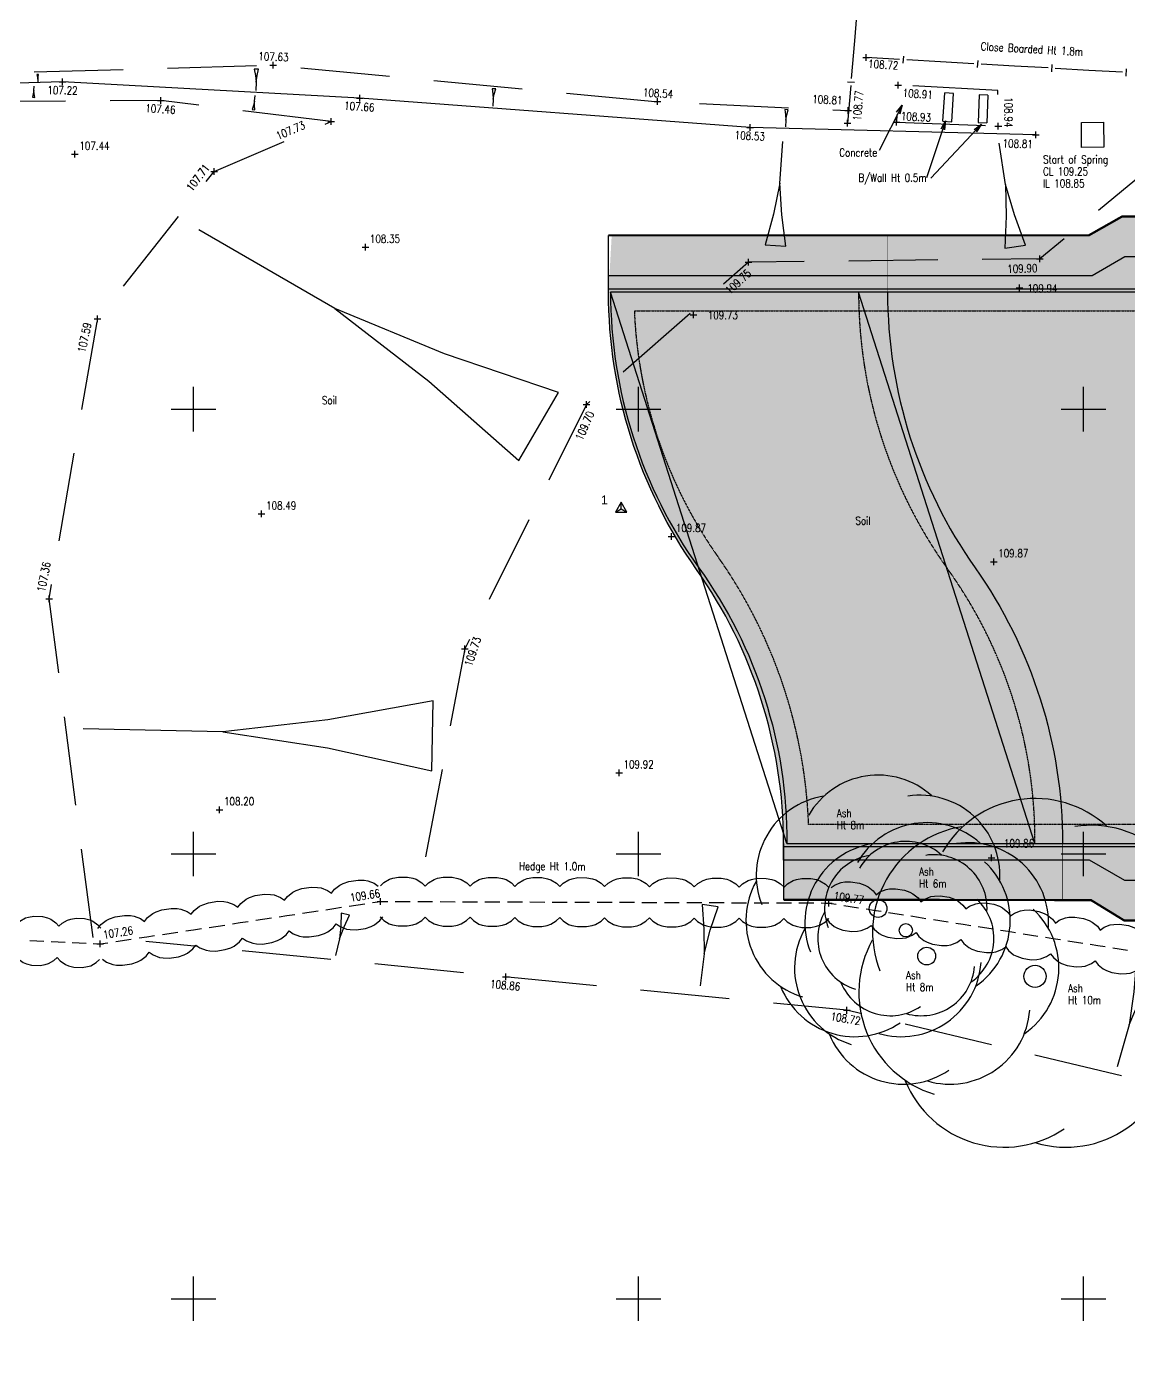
# Model space of a CAD drawing. Header units: millimetres. Extents: x -27952 to 75845, y -24026 to 57117.
# Drawn here: x 984 to 25755, y -4602 to 25081 of the extents above; entities that cross this region are included whole.
import ezdxf
from ezdxf.enums import TextEntityAlignment as Align

# ---------------------------------------------------------------- set-up
doc = ezdxf.new("R2010")
doc.units = ezdxf.units.MM
for name, pattern in [('16764-Topo$0$Dashed', [3, 2, -1]), ('HIDDEN', [9.524999999999999, 6.35, -3.175]), ('PHANTOM2', [1.25, 0.625, -0.125, 0.125, -0.125, 0.125, -0.125])]:
    doc.linetypes.add(name, pattern=pattern)
doc.layers.get('Defpoints').update_dxf_attribs({"color": 41})
for name, color, linetype in [('16764-Topo$0$SV_$_Grid', 7, 'Continuous'), ('16764-Topo$0$SV_Control', 1, 'Continuous'), ('16764-Topo$0$SV_Drainage Text', 132, 'Continuous'), ('16764-Topo$0$SV_Fence Levels', 7, 'Continuous'), ('16764-Topo$0$SV_Fences', 1, 'Continuous'), ('16764-Topo$0$SV_Footpath Levels', 7, 'Continuous'), ('16764-Topo$0$SV_Land Form Levels', 7, 'Continuous'), ('16764-Topo$0$SV_Land Forms', 7, 'Continuous'), ('16764-Topo$0$SV_Levels (Spot)', 1, 'Continuous'), ('16764-Topo$0$SV_Misc Text', 7, 'Continuous'), ('16764-Topo$0$SV_Road Channels', 2, 'Continuous'), ('16764-Topo$0$SV_Street Furniture', 9, 'Continuous'), ('16764-Topo$0$SV_Trees', 3, 'Continuous'), ('16764-Topo$0$SV_Trees Text', 3, 'Continuous'), ('16764-Topo$0$SV_Vegetation', 3, 'Continuous'), ('16764-Topo$0$SV_Vegetation Levels', 7, 'Continuous'), ('16764-Topo$0$SV_Wallls', 32, 'Continuous'), ('CHB-00_Dig Line', 2, 'Continuous'), ('CHB-00_Footprint', 4, 'Continuous'), ('CHB-00_SOPs', 4, 'Continuous'), ('CHB-00_Surveyed Outline', 211, 'Continuous'), ('CHB-00_Walls-LB', 8, 'Continuous'), ('CHB-00_Working Space', 7, 'PHANTOM2'), ('X-Ref-Site', 7, 'Continuous')]:
    doc.layers.add(name, color=color, linetype=linetype)
doc.styles.add('16764-Topo$0$Default', font='RomanS', dxfattribs={"width": 0.8})
doc.styles.add('16764-Topo$0$Station Text', font='ARIAL')

# ---------------------------------------------------------------- blocks, each defined once
blk = doc.blocks.new('16764-Topo$0$PT_PLUS')
at = {"color": 0, "linetype": 'Continuous', "flags": 128}
for points in [[(-0.5, 0), (0.5, 0)], [(0, -0.5), (0, 0.5)]]:
    blk.add_lwpolyline(points, dxfattribs=at)
blk = doc.blocks.new('16764-Topo$0$GLOBAL CANOPY')
at = {"color": 62, "linetype": 'Continuous'}
for centre, start, end in [((3.2e-05, 0.399949), 48, 150), ((-0.312751, 0.249357), 99.39999999999999, 201.4), ((0.312815, 0.249357), -3.4, 98.60000000000001), ((0.39001, -0.089024), -54.79999999999999, 47.2), ((-0.389946, -0.089024), 150.9, 252.9), ((0.173622, -0.360409), -106.3, -4.3), ((-0.173558, -0.360409), -157.7, -55.7)]:
    blk.add_arc(centre, 0.599967, start, end, dxfattribs=at)
blk = doc.blocks.new('16764-Topo$0$GLOBALTADPOLE')
at = {"color": 8, "linetype": 'Continuous', "flags": 128}
for points in [[(0.021, 0.0028), (0, 0.006999999999999999)], [(0, 0.006999999999999999), (0, -0.006999999999999999)], [(0.042, 0), (0.021, 0.0028)], [(0.021, -0.0028), (0.042, 0)], [(0.042, 0), (0.07, 0)], [(0, -0.006999999999999999), (0.021, -0.0028)]]:
    blk.add_lwpolyline(points, dxfattribs=at)
blk = doc.blocks.new('16764-Topo$0$PT_STATION')
at = {"color": 0, "linetype": 'Continuous', "flags": 128}
for points in [[(0, 0.5), (-0.433, -0.25)], [(-0.433, -0.25), (0, 0), (0, 0.5)], [(0.433, -0.25), (0, 0.5)], [(0, 0), (0.433, -0.25)], [(-0.433, -0.25), (0.433, -0.25)]]:
    blk.add_lwpolyline(points, dxfattribs=at)
blk = doc.blocks.new('16764-Topo')
at = {"layer": '16764-Topo$0$SV_$_Grid', "color": 7, "linetype": 'Continuous', "flags": 128}
for points in [[(432750, 221839.5), (432750, 221840.5)], [(432760, 221839.5), (432760, 221840.5)], [(432770, 221839.5), (432770, 221840.5)], [(432749.5, 221840), (432750.5, 221840)], [(432759.5, 221840), (432760.5, 221840)], [(432769.5, 221840), (432770.5, 221840)], [(432750, 221829.5), (432750, 221830.5)], [(432760, 221829.5), (432760, 221830.5)], [(432770, 221829.5), (432770, 221830.5)], [(432749.5, 221830), (432750.5, 221830)], [(432759.5, 221830), (432760.5, 221830)], [(432769.5, 221830), (432770.5, 221830)], [(432750, 221819.5), (432750, 221820.5)], [(432760, 221819.5), (432760, 221820.5)], [(432770, 221819.5), (432770, 221820.5)], [(432749.5, 221820), (432750.5, 221820)], [(432759.5, 221820), (432760.5, 221820)], [(432769.5, 221820), (432770.5, 221820)]]:
    blk.add_lwpolyline(points, dxfattribs=at)
at = {"layer": '16764-Topo$0$SV_Fences', "color": 1, "linetype": 'Continuous'}
for p, q in [((432765.8689770001, 221847.864779), (432765.114267, 221847.908446)), ((432765.953464, 221847.940025), (432765.944222, 221847.780292)), ((432767.622617, 221847.843449), (432767.613375, 221847.683716)), ((432769.2917689999, 221847.746873), (432769.2825270001, 221847.58714)), ((432770.960922, 221847.650297), (432770.95168, 221847.490564)), ((432764.695818, 221847.364072), (432764.855268, 221847.350816)), ((432764.768915, 221847.277719), (432764.698455, 221846.43015))]:
    blk.add_line(p, q, dxfattribs=at)
at = {"layer": '16764-Topo$0$SV_Fences', "color": 1, "linetype": 'Continuous', "flags": 128}
for points in [[(432764.923091, 221849.132307), (432764.852631, 221848.284738), (432764.78217, 221847.437169)], [(432767.538129, 221847.768203), (432766.783419, 221847.81187), (432766.02871, 221847.855537)], [(432769.207282, 221847.671627), (432768.452572, 221847.715294), (432767.697862, 221847.758961)], [(432770.876435, 221847.575052), (432770.121725, 221847.618718), (432769.367015, 221847.662385)]]:
    blk.add_lwpolyline(points, dxfattribs=at)
at = {"layer": '16764-Topo$0$SV_Land Forms', "color": 1, "linetype": '16764-Topo$0$Dashed', "flags": 128}
for points in [[(432743.416454, 221847.497049), (432751.789302, 221847.73536), (432760.425655, 221846.915501), (432764.715438, 221846.712671)], [(432777.2676189999, 221847.172699), (432776.842158, 221846.221104), (432771.7386939999, 221845.625754), (432769.017029, 221843.382939), (432762.47134, 221843.304265), (432758.828403, 221840.108615), (432756.094106, 221834.611227), (432755.044416, 221829.017397)], [(432753.0951270001, 221846.466735), (432749.265498, 221846.939239), (432743.151792, 221846.90512)]]:
    blk.add_lwpolyline(points, dxfattribs=at)
at = {"layer": '16764-Topo$0$SV_Land Forms', "color": 5, "linetype": 'Continuous', "flags": 128}
blk.add_lwpolyline([(432768.926599, 221846.169136), (432762.510994, 221846.33705), (432753.737261, 221846.994554), (432747.057108, 221847.359892), (432743.514599, 221847.254687)], dxfattribs=at)
at = {"layer": '16764-Topo$0$SV_Land Forms', "color": 4, "linetype": '16764-Topo$0$Dashed', "flags": 128}
for points in [[(432747.742827, 221828.12488), (432746.751982, 221835.7354), (432747.843105, 221842.029819), (432750.462642, 221845.34694), (432753.094537, 221846.469512)], [(432780.308847, 221804.554189), (432777.91431, 221814.890713), (432776.459452, 221821.170916), (432772.482515, 221824.626161), (432764.685415, 221826.484411), (432757.021752, 221827.237292), (432748.92396, 221828.032821)]]:
    blk.add_lwpolyline(points, dxfattribs=at)
at = {"layer": '16764-Topo$0$SV_Misc Text', "linetype": 'Continuous', "flags": 128}
for points in [[(432765.799291, 221846.678683), (432765.925242, 221846.839108), (432765.8706810001, 221846.64258), (432765.925242, 221846.839108), (432765.406542, 221845.813406)], [(432766.799213, 221846.307027), (432766.900243, 221846.484207), (432766.87513, 221846.281798), (432766.900243, 221846.484207), (432766.475143, 221845.205006)], [(432767.5414859999, 221846.291682), (432767.7075439999, 221846.410107), (432767.599808, 221846.236923), (432767.7075439999, 221846.410107), (432766.568743, 221845.197206)]]:
    blk.add_lwpolyline(points, dxfattribs=at)
at = {"layer": '16764-Topo$0$SV_Road Channels', "color": 4, "linetype": '16764-Topo$0$Dashed', "flags": 128}
blk.add_lwpolyline([(432765.800095, 221846.450258), (432768.086822, 221846.364727), (432768.077571, 221847.163817), (432765.833966, 221847.288966), (432765.800095, 221846.450258)], dxfattribs=at)
at = {"layer": '16764-Topo$0$SV_Street Furniture', "color": 9, "flags": 128}
blk.add_lwpolyline([(432769.9590649999, 221845.885165), (432769.954074, 221846.447513), (432770.454054, 221846.451951), (432770.459045, 221845.889602)], close=True, dxfattribs=at)
at = {"layer": '16764-Topo$0$SV_Trees', "color": 32, "linetype": 'Continuous'}
for centre, radius in [((432765.384298, 221828.77321), 0.2), ((432766.007686, 221828.284031), 0.15), ((432766.477221, 221827.70487), 0.2), ((432768.91112, 221827.247989), 0.25)]:
    blk.add_circle(centre, radius, dxfattribs=at)
at = {"layer": '16764-Topo$0$SV_Vegetation', "color": 92, "linetype": 'Continuous'}
for p, q in [((432754.023082, 221828.90648), (432754.198344, 221828.933036)), ((432754.198344, 221828.933036), (432754.365645, 221828.932442)), ((432754.533952, 221828.931844), (432754.86956, 221828.930652)), ((432755.541784, 221828.928263), (432755.877392, 221828.927071)), ((432756.549616, 221828.924683), (432756.885224, 221828.92349)), ((432757.5574479999, 221828.921102), (432757.8930560001, 221828.91991)), ((432758.56528, 221828.917521), (432758.900888, 221828.916329)), ((432759.573112, 221828.913941), (432759.90872, 221828.912748)), ((432760.580944, 221828.91036), (432760.916552, 221828.909168)), ((432761.588776, 221828.906779), (432761.924384, 221828.905587)), ((432762.596607, 221828.903199), (432762.932215, 221828.902006)), ((432763.604439, 221828.899618), (432763.940047, 221828.898426)), ((432764.276663, 221828.89723), (432764.443902, 221828.870826)), ((432752.448871, 221828.667949), (432752.798346, 221828.720903)), ((432753.498345, 221828.82697), (432753.84782, 221828.879923)), ((432764.6121479999, 221828.844264), (432764.947633, 221828.791298)), ((432765.6196100001, 221828.685207), (432765.955095, 221828.632241)), ((432750.349923, 221828.349908), (432750.699398, 221828.402862)), ((432751.399397, 221828.508929), (432751.748872, 221828.561883)), ((432766.627072, 221828.526151), (432766.962557, 221828.473185)), ((432767.634534, 221828.367094), (432767.9700189999, 221828.314128)), ((432746.3223149999, 221828.055169), (432746.6377729999, 221828.039937)), ((432747.269636, 221828.009425), (432747.585094, 221827.994192)), ((432747.901499, 221827.978913), (432748.075712, 221828.005311)), ((432748.250974, 221828.031867), (432748.600449, 221828.084821)), ((432749.300449, 221828.190888), (432749.649923, 221828.243842)), ((432768.641996, 221828.208038), (432768.9774810001, 221828.155072)), ((432769.649458, 221828.048981), (432769.984943, 221827.996015)), ((432747.743297, 221827.986553), (432747.901499, 221827.978913)), ((432770.65692, 221827.889925), (432770.992405, 221827.836959))]:
    blk.add_line(p, q, dxfattribs=at)
at = {"layer": '16764-Topo$0$SV_Vegetation', "color": 92, "linetype": 'Continuous', "flags": 128}
for points in [[(432754.199588, 221829.283034), (432754.275442, 221829.357765), (432754.401687, 221829.432317), (432754.477363, 221829.457048), (432754.603431, 221829.481601), (432754.804998, 221829.480884), (432754.930888, 221829.455437), (432755.006386, 221829.430169), (432755.132099, 221829.354721), (432755.20742, 221829.279453)], [(432755.20742, 221829.279453), (432755.283274, 221829.354184), (432755.409519, 221829.428736), (432755.485195, 221829.453468), (432755.611263, 221829.47802), (432755.812829, 221829.477304), (432755.93872, 221829.451856), (432756.0142180001, 221829.426588), (432756.1399310001, 221829.351141), (432756.215252, 221829.275873)], [(432752.046961, 221828.961045), (432752.1144359999, 221829.047125), (432752.234384, 221829.141157), (432752.309349, 221829.177801), (432752.436788, 221829.222396), (432752.646683, 221829.2542), (432752.781613, 221829.24936), (432752.8640680001, 221829.236569), (432753.0064890001, 221829.182293), (432753.096435, 221829.120066)], [(432753.096435, 221829.120066), (432753.1639100001, 221829.206146), (432753.283858, 221829.300177), (432753.3588229999, 221829.336821), (432753.486262, 221829.381417), (432753.696157, 221829.413221), (432753.831087, 221829.408381), (432753.913543, 221829.395589), (432754.055963, 221829.341313), (432754.14591, 221829.279086)], [(432756.215252, 221829.275873), (432756.291106, 221829.350604), (432756.417351, 221829.425156), (432756.493027, 221829.449887), (432756.619095, 221829.474439), (432756.820661, 221829.473723), (432756.9465520001, 221829.448276), (432757.02205, 221829.423007), (432757.147763, 221829.34756), (432757.223084, 221829.272292)], [(432757.223084, 221829.272292), (432757.298937, 221829.347023), (432757.425183, 221829.421575), (432757.500859, 221829.446306), (432757.6269270001, 221829.470859), (432757.828493, 221829.470142), (432757.954383, 221829.444695), (432758.0298819999, 221829.419427), (432758.155594, 221829.343979), (432758.230915, 221829.268711)], [(432758.230915, 221829.268711), (432758.306769, 221829.343442), (432758.433015, 221829.417994), (432758.508691, 221829.442726), (432758.634759, 221829.467278), (432758.836325, 221829.466562), (432758.9622149999, 221829.441114), (432759.037714, 221829.415846), (432759.163426, 221829.340399), (432759.2387470001, 221829.265131)], [(432759.2387470001, 221829.265131), (432759.314601, 221829.339862), (432759.440847, 221829.414414), (432759.516523, 221829.439145), (432759.642591, 221829.463697), (432759.844157, 221829.462981), (432759.970047, 221829.437534), (432760.045546, 221829.412265), (432760.171258, 221829.336818), (432760.246579, 221829.26155)], [(432760.246579, 221829.26155), (432760.322433, 221829.336281), (432760.448678, 221829.410833), (432760.524355, 221829.435564), (432760.650422, 221829.460117), (432760.851989, 221829.4594), (432760.977879, 221829.433953), (432761.053378, 221829.408685), (432761.17909, 221829.333237), (432761.2544109999, 221829.257969)], [(432761.2544109999, 221829.257969), (432761.3302649999, 221829.3327), (432761.45651, 221829.407252), (432761.532187, 221829.431984), (432761.658254, 221829.456536), (432761.859821, 221829.45582), (432761.985711, 221829.430372), (432762.061209, 221829.405104), (432762.186922, 221829.329657), (432762.262243, 221829.254389)], [(432762.262243, 221829.254389), (432762.338097, 221829.32912), (432762.464342, 221829.403672), (432762.5400180001, 221829.428403), (432762.666086, 221829.452955), (432762.867653, 221829.452239), (432762.993543, 221829.426792), (432763.069041, 221829.401523), (432763.194754, 221829.326076), (432763.270075, 221829.250808)], [(432763.270075, 221829.250808), (432763.345929, 221829.325539), (432763.472174, 221829.400091), (432763.54785, 221829.424822), (432763.673918, 221829.449375), (432763.875484, 221829.448658), (432764.001375, 221829.423211), (432764.076873, 221829.397943), (432764.202586, 221829.322495), (432764.277907, 221829.247227)], [(432764.331245, 221829.242947), (432764.4185, 221829.305101), (432764.556129, 221829.359301), (432764.635587, 221829.372066), (432764.7654189999, 221829.376878), (432764.966911, 221829.345067), (432765.088945, 221829.30049), (432765.160606, 221829.263867), (432765.2748430001, 221829.169903), (432765.338707, 221829.083891)], [(432765.338707, 221829.083891), (432765.425962, 221829.146044), (432765.563591, 221829.200245), (432765.643049, 221829.213009), (432765.7728810001, 221829.217821), (432765.974373, 221829.18601), (432766.096407, 221829.141434), (432766.1680680001, 221829.104811), (432766.282305, 221829.010846), (432766.346169, 221828.924834)], [(432749.948013, 221828.643004), (432750.015487, 221828.729084), (432750.135436, 221828.823116), (432750.210401, 221828.85976), (432750.3378399999, 221828.904355), (432750.547735, 221828.93616), (432750.682664, 221828.931319), (432750.76512, 221828.918528), (432750.90754, 221828.864252), (432750.997487, 221828.802025)], [(432750.997487, 221828.802025), (432751.064962, 221828.888105), (432751.18491, 221828.982136), (432751.259875, 221829.01878), (432751.3873140001, 221829.063376), (432751.597209, 221829.09518), (432751.732138, 221829.09034), (432751.8145939999, 221829.077548), (432751.9570149999, 221829.023272), (432752.046961, 221828.961045)], [(432755.037868, 221828.930054), (432755.206176, 221828.929456), (432755.373476, 221828.928861)], [(432756.0457, 221828.926473), (432756.214008, 221828.925875), (432756.381308, 221828.925281)], [(432757.053532, 221828.922892), (432757.22184, 221828.922294), (432757.38914, 221828.9217)], [(432758.061364, 221828.919312), (432758.229672, 221828.918714), (432758.396972, 221828.918119)], [(432759.069196, 221828.915731), (432759.237504, 221828.915133), (432759.404804, 221828.914539)], [(432760.077028, 221828.91215), (432760.245336, 221828.911552), (432760.412636, 221828.910958)], [(432761.0848600001, 221828.90857), (432761.253168, 221828.907972), (432761.4204680001, 221828.907377)], [(432762.092691, 221828.904989), (432762.260999, 221828.904391), (432762.428299, 221828.903797)], [(432763.1005229999, 221828.901408), (432763.268831, 221828.90081), (432763.4361310001, 221828.900216)], [(432764.108355, 221828.897828), (432764.276663, 221828.89723), (432764.276663, 221828.89723)], [(432766.346169, 221828.924834), (432766.433424, 221828.986988), (432766.571053, 221829.041188), (432766.650511, 221829.053953), (432766.780343, 221829.058765), (432766.981835, 221829.026954), (432767.103869, 221828.982377), (432767.17553, 221828.945754), (432767.289767, 221828.85179), (432767.353631, 221828.765778)], [(432767.353631, 221828.765778), (432767.4408859999, 221828.827931), (432767.5785149999, 221828.882131), (432767.657973, 221828.894896), (432767.787805, 221828.899708), (432767.9892970001, 221828.867897), (432768.1113310001, 221828.823321), (432768.182992, 221828.786698), (432768.297229, 221828.692733), (432768.361093, 221828.606721)], [(432746.023739, 221828.419995), (432746.098405, 221828.491477), (432746.220438, 221828.560672), (432746.2926930001, 221828.582212), (432746.412314, 221828.601464), (432746.601778, 221828.592316), (432746.718987, 221828.561627), (432746.78883, 221828.533225), (432746.903628, 221828.452594), (432746.97106, 221828.374251)], [(432747.849065, 221828.324963), (432747.9165390001, 221828.411044), (432748.036487, 221828.505075), (432748.111453, 221828.541719), (432748.238891, 221828.586314), (432748.448786, 221828.618119), (432748.583716, 221828.613278), (432748.6661720001, 221828.600487), (432748.808592, 221828.546211), (432748.898539, 221828.483984)], [(432748.898539, 221828.483984), (432748.966013, 221828.570064), (432749.085962, 221828.664095), (432749.160927, 221828.70074), (432749.288366, 221828.745335), (432749.49826, 221828.777139), (432749.63319, 221828.772299), (432749.715646, 221828.759507), (432749.858066, 221828.705231), (432749.948013, 221828.643004)], [(432751.924134, 221828.588439), (432752.099396, 221828.614995), (432752.273609, 221828.641393)], [(432752.973608, 221828.747459), (432753.14887, 221828.774016), (432753.323083, 221828.800413)], [(432765.115879, 221828.764736), (432765.284125, 221828.738173), (432765.451364, 221828.71177)], [(432766.123341, 221828.605679), (432766.291587, 221828.579117), (432766.458826, 221828.552713)], [(432768.361093, 221828.606721), (432768.4483479999, 221828.668875), (432768.5859770001, 221828.723075), (432768.665435, 221828.73584), (432768.795267, 221828.740652), (432768.996759, 221828.708841), (432769.118793, 221828.664264), (432769.190454, 221828.627641), (432769.304691, 221828.533677), (432769.368555, 221828.447665)], [(432746.97106, 221828.374251), (432747.045726, 221828.445732), (432747.167759, 221828.514927), (432747.240014, 221828.536467), (432747.359634, 221828.55572), (432747.549099, 221828.546571), (432747.666308, 221828.515882), (432747.736151, 221828.48748), (432747.850949, 221828.40685), (432747.9183810001, 221828.328506)], [(432749.825186, 221828.270398), (432750.000448, 221828.296954), (432750.17466, 221828.323352)], [(432750.87466, 221828.429418), (432751.049922, 221828.455975), (432751.224135, 221828.482372)], [(432752.1518310001, 221828.268945), (432752.241778, 221828.206718), (432752.384198, 221828.152442), (432752.466654, 221828.139651), (432752.601583, 221828.134811), (432752.811478, 221828.166615), (432752.938917, 221828.21121), (432753.0138819999, 221828.247855), (432753.133831, 221828.341886), (432753.201305, 221828.427966)], [(432753.201305, 221828.427966), (432753.291252, 221828.365739), (432753.433672, 221828.311463), (432753.516128, 221828.298671), (432753.651058, 221828.293831), (432753.860952, 221828.325635), (432753.988391, 221828.370231), (432754.0633569999, 221828.406875), (432754.183305, 221828.500906), (432754.250779, 221828.586986)], [(432754.197101, 221828.583038), (432754.272422, 221828.50777), (432754.398134, 221828.432323), (432754.473633, 221828.407055), (432754.599523, 221828.381607), (432754.801089, 221828.380891), (432754.927157, 221828.405444), (432755.002834, 221828.430175), (432755.129079, 221828.504727), (432755.204933, 221828.579458)], [(432755.204933, 221828.579458), (432755.280254, 221828.50419), (432755.405966, 221828.428743), (432755.481465, 221828.403474), (432755.607355, 221828.378027), (432755.808921, 221828.377311), (432755.934989, 221828.401863), (432756.010665, 221828.426594), (432756.136911, 221828.501146), (432756.2127649999, 221828.575877)], [(432756.2127649999, 221828.575877), (432756.288086, 221828.500609), (432756.413798, 221828.425162), (432756.4892970001, 221828.399894), (432756.615187, 221828.374446), (432756.816753, 221828.37373), (432756.942821, 221828.398282), (432757.018497, 221828.423014), (432757.144743, 221828.497565), (432757.220597, 221828.572296)], [(432757.220597, 221828.572296), (432757.295917, 221828.497028), (432757.42163, 221828.421581), (432757.497129, 221828.396313), (432757.6230189999, 221828.370865), (432757.8245850001, 221828.370149), (432757.950653, 221828.394702), (432758.026329, 221828.419433), (432758.152575, 221828.493985), (432758.228428, 221828.568716)], [(432758.228428, 221828.568716), (432758.303749, 221828.493448), (432758.429462, 221828.418001), (432758.50496, 221828.392732), (432758.630851, 221828.367285), (432758.832417, 221828.366569), (432758.958485, 221828.391121), (432759.034161, 221828.415852), (432759.160406, 221828.490404), (432759.23626, 221828.565135)], [(432759.23626, 221828.565135), (432759.311581, 221828.489867), (432759.4372939999, 221828.41442), (432759.512792, 221828.389152), (432759.638682, 221828.363704), (432759.840249, 221828.362988), (432759.966317, 221828.38754), (432760.041993, 221828.412272), (432760.168238, 221828.486823), (432760.244092, 221828.561554)], [(432760.244092, 221828.561554), (432760.319413, 221828.486286), (432760.445126, 221828.410839), (432760.520624, 221828.385571), (432760.646514, 221828.360123), (432760.848081, 221828.359407), (432760.974149, 221828.38396), (432761.049825, 221828.408691), (432761.17607, 221828.483243), (432761.251924, 221828.557974)], [(432761.251924, 221828.557974), (432761.327245, 221828.482706), (432761.4529569999, 221828.407259), (432761.528456, 221828.38199), (432761.654346, 221828.356543), (432761.855913, 221828.355827), (432761.98198, 221828.380379), (432762.057657, 221828.40511), (432762.183902, 221828.479662), (432762.259756, 221828.554393)], [(432762.259756, 221828.554393), (432762.335077, 221828.479125), (432762.460789, 221828.403678), (432762.536288, 221828.37841), (432762.662178, 221828.352962), (432762.863744, 221828.352246), (432762.989812, 221828.376798), (432763.065488, 221828.40153), (432763.191734, 221828.476081), (432763.267588, 221828.550812)], [(432763.267588, 221828.550812), (432763.342909, 221828.475544), (432763.468621, 221828.400097), (432763.54412, 221828.374829), (432763.6700100001, 221828.349381), (432763.871576, 221828.348665), (432763.9976439999, 221828.373218), (432764.07332, 221828.397949), (432764.199566, 221828.472501), (432764.27542, 221828.547232)], [(432764.222082, 221828.551512), (432764.285945, 221828.4655), (432764.400182, 221828.371536), (432764.471843, 221828.334912), (432764.593877, 221828.290336), (432764.79537, 221828.258525), (432764.925201, 221828.263337), (432765.004659, 221828.276102), (432765.142288, 221828.330302), (432765.2295439999, 221828.392455)], [(432765.2295439999, 221828.392455), (432765.293407, 221828.306444), (432765.407644, 221828.212479), (432765.479305, 221828.175856), (432765.601339, 221828.131279), (432765.802832, 221828.099468), (432765.932663, 221828.10428), (432766.012121, 221828.117045), (432766.14975, 221828.171245), (432766.2370060001, 221828.233399)], [(432767.1308029999, 221828.446622), (432767.299049, 221828.42006), (432767.466288, 221828.393657)], [(432769.368555, 221828.447665), (432769.45581, 221828.509818), (432769.593439, 221828.564018), (432769.672897, 221828.576783), (432769.802729, 221828.581595), (432770.004221, 221828.549784), (432770.126255, 221828.505208), (432770.197916, 221828.468585), (432770.312153, 221828.37462), (432770.376017, 221828.288608)], [(432770.376017, 221828.288608), (432770.463272, 221828.350762), (432770.600901, 221828.404962), (432770.6803600001, 221828.417727), (432770.810191, 221828.422539), (432771.011683, 221828.390728), (432771.133717, 221828.346151), (432771.205378, 221828.309528), (432771.319615, 221828.215564), (432771.383479, 221828.129552)], [(432746.795976, 221828.032297), (432746.954179, 221828.024658), (432747.111434, 221828.017064)], [(432748.775711, 221828.111378), (432748.950974, 221828.137934), (432749.125186, 221828.164331)], [(432750.052883, 221827.950904), (432750.142829, 221827.888677), (432750.28525, 221827.834401), (432750.367705, 221827.82161), (432750.502635, 221827.81677), (432750.71253, 221827.848574), (432750.839969, 221827.893169), (432750.914934, 221827.929814), (432751.0348819999, 221828.023845), (432751.102357, 221828.109925)], [(432751.102357, 221828.109925), (432751.192303, 221828.047698), (432751.334724, 221827.993422), (432751.41718, 221827.980631), (432751.552109, 221827.97579), (432751.762004, 221828.007594), (432751.889443, 221828.05219), (432751.964408, 221828.088834), (432752.0843560001, 221828.182865), (432752.1518310001, 221828.268945)], [(432766.2370060001, 221828.233399), (432766.300869, 221828.147387), (432766.415106, 221828.053423), (432766.486767, 221828.016799), (432766.608801, 221827.972223), (432766.810294, 221827.940412), (432766.940125, 221827.945224), (432767.019583, 221827.957989), (432767.157212, 221828.012189), (432767.244468, 221828.074342)], [(432767.244468, 221828.074342), (432767.308331, 221827.988331), (432767.422568, 221827.894366), (432767.494229, 221827.857743), (432767.616263, 221827.813166), (432767.817756, 221827.781355), (432767.947587, 221827.786167), (432768.027045, 221827.798932), (432768.164674, 221827.853132), (432768.25193, 221827.915286)], [(432768.138265, 221828.287566), (432768.306511, 221828.261004), (432768.47375, 221828.2346)], [(432769.145727, 221828.128509), (432769.313973, 221828.101947), (432769.481212, 221828.075544)], [(432745.989976, 221827.72081), (432746.057408, 221827.642466), (432746.172206, 221827.561835), (432746.242049, 221827.533434), (432746.359258, 221827.502745), (432746.5487229999, 221827.493596), (432746.6683430001, 221827.512849), (432746.7405979999, 221827.534389), (432746.8626310001, 221827.603583), (432746.937297, 221827.675065)], [(432747.953934, 221827.632864), (432748.043881, 221827.570636), (432748.186301, 221827.51636), (432748.268757, 221827.503569), (432748.403687, 221827.498729), (432748.613582, 221827.530533), (432748.741021, 221827.575128), (432748.8159859999, 221827.611773), (432748.935934, 221827.705804), (432749.003408, 221827.791884)], [(432749.003408, 221827.791884), (432749.093355, 221827.729657), (432749.235775, 221827.675381), (432749.318231, 221827.66259), (432749.453161, 221827.657749), (432749.663056, 221827.689553), (432749.790495, 221827.734149), (432749.8654600001, 221827.770793), (432749.985408, 221827.864824), (432750.052883, 221827.950904)], [(432768.25193, 221827.915286), (432768.3157939999, 221827.829274), (432768.43003, 221827.73531), (432768.501691, 221827.698686), (432768.623725, 221827.65411), (432768.825218, 221827.622299), (432768.955049, 221827.627111), (432769.0345069999, 221827.639876), (432769.172136, 221827.694076), (432769.259392, 221827.756229)], [(432769.259392, 221827.756229), (432769.3232560001, 221827.670217), (432769.437492, 221827.576253), (432769.509153, 221827.53963), (432769.631187, 221827.495053), (432769.83268, 221827.463242), (432769.962511, 221827.468054), (432770.04197, 221827.480819), (432770.179598, 221827.535019), (432770.266854, 221827.597173)], [(432770.153189, 221827.969453), (432770.321435, 221827.942891), (432770.488674, 221827.916487)], [(432746.937297, 221827.675065), (432747.004729, 221827.596722), (432747.1195270001, 221827.516091), (432747.18937, 221827.487689), (432747.306579, 221827.457), (432747.496043, 221827.447851), (432747.615664, 221827.467104), (432747.6879189999, 221827.488644), (432747.809952, 221827.557839), (432747.884618, 221827.629321)], [(432770.266854, 221827.597173), (432770.330718, 221827.511161), (432770.444954, 221827.417196), (432770.516615, 221827.380573), (432770.638649, 221827.335997), (432770.840142, 221827.304186), (432770.9699729999, 221827.308998), (432771.049432, 221827.321763), (432771.18706, 221827.375963), (432771.274316, 221827.438116)]]:
    blk.add_lwpolyline(points, dxfattribs=at)
at = {"layer": '16764-Topo$0$SV_Wallls', "color": 32, "linetype": 'Continuous', "flags": 128}
for points in [[(432766.8414109999, 221846.473368), (432766.883262, 221847.112489)], [(432766.8414109999, 221846.473368), (432767.040983, 221846.460299), (432767.0828350001, 221847.09942), (432766.883262, 221847.112489)], [(432767.852746, 221847.058057), (432767.652871, 221847.065113), (432767.631028, 221846.446408), (432767.830903, 221846.439351)], [(432767.852746, 221847.058057), (432767.830903, 221846.439351)]]:
    blk.add_lwpolyline(points, dxfattribs=at)
at = {"layer": '16764-Topo$0$SV_Control', "color": 1, "linetype": 'Continuous', "xscale": 0.3, "yscale": 0.3, "zscale": 0.3}
blk.add_blockref('16764-Topo$0$PT_STATION', (432759.610969, 221837.760823), dxfattribs=at)
at = {"layer": '16764-Topo$0$SV_Fence Levels', "color": 1, "linetype": 'Continuous', "xscale": 0.15, "yscale": 0.15, "zscale": 0.15}
for p in [(432765.114267, 221847.908446), (432764.698455, 221846.43015)]:
    blk.add_blockref('16764-Topo$0$PT_PLUS', p, dxfattribs=at)
at = {"layer": '16764-Topo$0$SV_Footpath Levels', "color": 4, "linetype": 'Continuous', "xscale": 0.15, "yscale": 0.15, "zscale": 0.15}
for p in [(432765.833966, 221847.288966), (432765.800095, 221846.450258), (432768.086822, 221846.364727)]:
    blk.add_blockref('16764-Topo$0$PT_PLUS', p, dxfattribs=at)
at = {"layer": '16764-Topo$0$SV_Land Form Levels', "color": 1, "linetype": 'Continuous', "xscale": 0.15, "yscale": 0.15, "zscale": 0.15}
for p in [(432751.789302, 221847.73536), (432749.265498, 221846.939239), (432760.425655, 221846.915501), (432764.715438, 221846.712671), (432769.017029, 221843.382939), (432762.47134, 221843.304265), (432758.828403, 221840.108615), (432756.094106, 221834.611227)]:
    blk.add_blockref('16764-Topo$0$PT_PLUS', p, dxfattribs=at)
at = {"layer": '16764-Topo$0$SV_Land Form Levels', "color": 5, "linetype": 'Continuous', "xscale": 0.15, "yscale": 0.15, "zscale": 0.15}
for p in [(432747.057108, 221847.359892), (432753.737261, 221846.994554), (432762.510994, 221846.33705), (432768.926599, 221846.169136)]:
    blk.add_blockref('16764-Topo$0$PT_PLUS', p, dxfattribs=at)
at = {"layer": '16764-Topo$0$SV_Land Form Levels', "color": 4, "linetype": 'Continuous', "xscale": 0.15, "yscale": 0.15, "zscale": 0.15}
for p in [(432753.094537, 221846.469512), (432750.462642, 221845.34694), (432747.843105, 221842.029819), (432746.751982, 221835.7354), (432757.021752, 221827.237292), (432764.685415, 221826.484411)]:
    blk.add_blockref('16764-Topo$0$PT_PLUS', p, dxfattribs=at)
at = {"layer": '16764-Topo$0$SV_Levels (Spot)', "color": 7, "linetype": 'Continuous', "xscale": 0.15, "yscale": 0.15, "zscale": 0.15}
for p in [(432747.333282, 221845.732186), (432753.862263, 221843.640542), (432768.5604899999, 221842.729368), (432761.23541, 221842.119798), (432751.530141, 221837.64395), (432760.739408, 221837.139293), (432767.983495, 221836.569886), (432759.5629, 221831.824844), (432750.58355, 221830.993673), (432767.933069, 221829.914511)]:
    blk.add_blockref('16764-Topo$0$PT_PLUS', p, dxfattribs=at)
at = {"layer": '16764-Topo$0$SV_Misc Text', "linetype": 'Continuous'}
for p, xscale, yscale, zscale, rotation in [((432751.41272, 221847.647018), 6.929657000000001, 6.929657000000001, 6.929657000000001, 268.172032), ((432746.497378, 221847.52839), 2.578878, 2.578878, 2.578878, 270), ((432746.404539, 221847.012614), 3.613436, 3.613436, 3.613436, 87.66269399999997), ((432751.3456689999, 221846.734095), 4.606171, 4.606171, 4.606171, 82.64762100000002), ((432756.750998, 221847.203451), 5.538434, 5.538434, 5.538434, 266.185925), ((432763.327138, 221846.734095), 5.538434, 5.538434, 5.538434, 266.185925), ((432763.076733, 221843.678783), 33.489679, 33.489679, 33.489679, 85.914383), ((432768.463615, 221843.655419), 33.645864, 33.645864, 33.645864, 98.81290200000001), ((432757.755862, 221839.610583), 126.077954, 126.077954, 126.077954, 149.899667), ((432755.369822, 221832.655274), 112.165804, 112.165804, 112.165804, 178.868164), ((432753.413268, 221828.646725), 13.682369, 13.682369, 13.682369, 256.30995), ((432761.609318, 221828.837609), 25.938082, 25.938082, 25.938082, 262.828288), ((432771.427876, 221827.584937), 35.233181, 35.233181, 35.233181, 254.283025)]:
    blk.add_blockref('16764-Topo$0$GLOBALTADPOLE', p, dxfattribs=dict(at, xscale=xscale, yscale=yscale, zscale=zscale, rotation=rotation))
at = {"layer": '16764-Topo$0$SV_Trees', "linetype": 'Continuous'}
for p, xscale, yscale, zscale in [((432765.384298, 221828.77321), 3, 3, 3), ((432768.91112, 221827.247989), 4, 4, 4), ((432766.477221, 221827.70487), 3, 3, 3), ((432766.007686, 221828.284031), 2, 2, 2)]:
    blk.add_blockref('16764-Topo$0$GLOBAL CANOPY', p, dxfattribs=dict(at, xscale=xscale, yscale=yscale, zscale=zscale))
at = {"layer": '16764-Topo$0$SV_Vegetation Levels', "color": 3, "linetype": 'Continuous', "xscale": 0.15, "yscale": 0.15, "zscale": 0.15}
for p in [(432754.198344, 221828.933036), (432764.276663, 221828.89723), (432747.901499, 221827.978913)]:
    blk.add_blockref('16764-Topo$0$PT_PLUS', p, dxfattribs=at)
at = {"layer": '16764-Topo$0$SV_Control', "style": '16764-Topo$0$Station Text'}
blk.add_text('1', height=0.2, dxfattribs=at).set_placement((432759.310969, 221837.860823), align=Align.RIGHT)
at = {"layer": '16764-Topo$0$SV_Drainage Text', "style": '16764-Topo$0$Default', "width": 0.8}
for s, p in [('Start of Spring', (432769.091471, 221845.52702)), ('CL 109.25', (432769.091471, 221845.25702)), ('IL 108.85', (432769.091471, 221844.98702))]:
    blk.add_text(s, height=0.18, dxfattribs=at).set_placement(p)
at = {"layer": '16764-Topo$0$SV_Fence Levels', "color": 1, "style": '16764-Topo$0$Default', "width": 0.8}
for s, rotation, p in [('108.72', -3.311397, (432765.505246, 221847.836479)), ('108.77', 85.247794, (432764.84572, 221846.832791))]:
    blk.add_text(s, height=0.18, rotation=rotation, dxfattribs=at).set_placement(p, align=Align.TOP_CENTER)
at = {"layer": '16764-Topo$0$SV_Footpath Levels', "color": 4, "style": '16764-Topo$0$Default', "width": 0.8}
for s, rotation, p in [('108.91', -4.047703, (432766.269102, 221847.000996)), ('108.94', -90, (432768.227214, 221846.67661)), ('108.93', -2.726311, (432766.230766, 221846.484928))]:
    blk.add_text(s, height=0.18, rotation=rotation, dxfattribs=at).set_placement(p, align=Align.CENTER)
at = {"layer": '16764-Topo$0$SV_Land Form Levels', "color": 1, "style": '16764-Topo$0$Default', "width": 0.8}
for s, rotation, p in [('107.63', -1.896285, (432751.792611, 221847.835305)), ('108.54', -4.064977999999999, (432760.432743, 221847.01525)), ('108.81', -2.707058, (432764.240244, 221846.868671)), ('109.75', 42.65586799999999, (432762.302107, 221842.797085))]:
    blk.add_text(s, height=0.18, rotation=rotation, dxfattribs=at).set_placement(p, align=Align.CENTER)
at = {"layer": '16764-Topo$0$SV_Land Form Levels', "color": 5, "style": '16764-Topo$0$Default', "width": 0.8}
for s, rotation, p in [('107.22', -0.714666, (432747.055861, 221847.259899)), ('107.66', -3.708064, (432753.730794, 221846.894763)), ('108.53', -2.892488, (432762.5059479999, 221846.237177)), ('108.81', -1.499241, (432768.525285, 221846.058303))]:
    blk.add_text(s, height=0.18, rotation=rotation, dxfattribs=at).set_placement(p, align=Align.TOP_CENTER)
at = {"layer": '16764-Topo$0$SV_Land Form Levels', "color": 1, "style": '16764-Topo$0$Default', "width": 0.8}
for s, rotation, p in [('107.46', -3.356965000000001, (432749.259642, 221846.83941)), ('109.90', 1.890495, (432768.6231479999, 221843.253533)), ('109.70', 66.154271, (432758.7095, 221839.66349)), ('109.73', 71.463544, (432756.188919, 221834.579436))]:
    blk.add_text(s, height=0.18, rotation=rotation, dxfattribs=at).set_placement(p, align=Align.TOP_CENTER)
at = {"layer": '16764-Topo$0$SV_Land Form Levels', "color": 4, "style": '16764-Topo$0$Default', "width": 0.8}
for s, rotation, p in [('107.73', 23.099506, (432752.214086, 221846.184547)), ('107.71', 52.326407, (432750.169082, 221845.150871)), ('107.59', 78.178512, (432747.636623, 221841.592019)), ('107.36', 78.906277, (432746.7237, 221836.212479))]:
    blk.add_text(s, height=0.18, rotation=rotation, dxfattribs=at).set_placement(p, align=Align.CENTER)
for s, rotation, p in [('108.86', -5.610752, (432757.011976, 221827.137771)), ('108.72', -9.507877, (432764.668896, 221826.385785))]:
    blk.add_text(s, height=0.18, rotation=rotation, dxfattribs=at).set_placement(p, align=Align.TOP_CENTER)
at = {"layer": '16764-Topo$0$SV_Levels (Spot)', "color": 7, "style": '16764-Topo$0$Default', "width": 0.8}
for s, p in [('107.44', (432747.433282, 221845.832186)), ('108.35', (432753.962263, 221843.740542)), ('109.94', (432768.738542, 221842.625276)), ('109.73', (432761.556413, 221842.025856)), ('108.49', (432751.630141, 221837.74395)), ('109.87', (432760.839408, 221837.239293)), ('109.87', (432768.083495, 221836.669886)), ('109.92', (432759.6629, 221831.924844)), ('108.20', (432750.68355, 221831.093673)), ('109.86', (432768.212668, 221830.149217))]:
    blk.add_text(s, height=0.18, dxfattribs=at).set_placement(p)
at = {"layer": '16764-Topo$0$SV_Misc Text', "style": '16764-Topo$0$Default', "width": 0.8}
for s, rotation, p in [('Close Boarded Ht 1.8m', -3.172501, (432767.687324, 221848.070626)), ('Hedge Ht 1.0m', -0.303954, (432757.315005, 221829.63874))]:
    blk.add_text(s, height=0.18, rotation=rotation, dxfattribs=at).set_placement(p)
for s, p in [('Concrete', (432765.363641, 221845.770506)), ('B/Wall Ht 0.5m', (432766.475143, 221845.205006))]:
    blk.add_text(s, height=0.18, dxfattribs=at).set_placement(p, align=Align.MIDDLE_RIGHT)
for p in [(432752.883938, 221840.111848), (432764.8754890001, 221837.403859)]:
    blk.add_text('Soil', height=0.18, dxfattribs=at).set_placement(p)
at = {"layer": '16764-Topo$0$SV_Trees Text', "color": 62, "style": '16764-Topo$0$Default', "width": 0.8}
for s, p in [('Ash', (432764.457064, 221830.83068)), ('Ht 8m', (432764.457064, 221830.56068)), ('Ash', (432766.305591, 221829.514202)), ('Ht 6m', (432766.305591, 221829.244202)), ('Ash', (432766.012283, 221827.188196)), ('Ht 8m', (432766.012283, 221826.918196)), ('Ash', (432769.654768, 221826.894887)), ('Ht 10m', (432769.654768, 221826.624887))]:
    blk.add_text(s, height=0.18, dxfattribs=at).set_placement(p)
at = {"layer": '16764-Topo$0$SV_Vegetation Levels', "color": 3, "style": '16764-Topo$0$Default', "width": 0.8}
for s, rotation, p in [('109.66', 9.000035999999998, (432753.868913, 221828.978409)), ('109.77', -8.667776, (432764.714318, 221828.920756)), ('107.26', 8.768673, (432748.316325, 221828.14458))]:
    blk.add_text(s, height=0.18, rotation=rotation, dxfattribs=at).set_placement(p, align=Align.CENTER)

msp = doc.modelspace()

# ---------------------------------------------------------------- hatches: boundary and pattern name
at = {"layer": 'CHB-00_Dig Line', "linetype": 'Continuous'}
h = msp.add_hatch(color=252, dxfattribs=at)
h.dxf.hatch_style = 1
edge = h.paths.add_edge_path()
edge.add_line((17999.89903421038, 6337.092337056936), (17999.89903421038, 6712.092337056936))
edge.add_arc((7325.390689391545, 6712.092337056934), 10674.50834481883, 9.763486282980213e-15, 35.2094352581977)
edge.add_arc((24891.16146949949, 19107.71315741205), 10824.50834481874, 179.9999999999999, 215.2094352581978, ccw=False)
edge.add_line((14066.65312468074, 19107.71315741207), (14066.65312468074, 19482.71315741204))
edge.add_line((14066.65312468074, 19482.71315741204), (24936.7900430611, 19482.71315741205))
edge.add_line((24936.7900430611, 19482.71315741205), (25672.89903421038, 19907.70588160499))
edge.add_line((25672.89903421038, 19907.70588160499), (29860.05988083484, 19907.70588160499))
edge.add_line((29860.05988083484, 19907.70588160499), (29860.05988083484, 5876.683564127634))
edge.add_line((29860.05988083484, 5876.683564127634), (25672.89903421038, 5876.683564127634))
edge.add_line((25672.89903421038, 5876.683564127634), (24875.44764724637, 6337.092337056944))
edge.add_line((24875.44764724637, 6337.092337056944), (17999.89903421038, 6337.092337056936))
h = msp.add_hatch(dxfattribs=at)
h.set_pattern_fill('ZIGZAG', color=8, scale=25)
h.set_pattern_definition([(0, (0, 0), (79.375, 79.375), [79.375, -79.375]), (90, (79.375, 0), (-79.375, 79.375), [79.375, -79.375])])
h.paths.add_polyline_path([(20337.72658675301, 19107.71315741205), (20337.72658675301, 19482.71315741205), (14066.65312468074, 19482.71315741204), (14066.65312468074, 19107.71315741194, 0.154850335107162), (16046.99733225787, 12866.66023177683, -0.1548503351071644), (17999.89903421038, 6712.092337056938), (17999.89903421038, 6337.092337056938), (24270.97249628264, 6337.092337056944), (24270.97249628264, 6712.092337056944, 0.1548503351071645), (22304.34954151783, 12909.9027472345, -0.1548503351071646)])
at = {"layer": 'CHB-00_Footprint', "linetype": 'Continuous'}
h = msp.add_hatch(color=253, dxfattribs=at)
h.dxf.hatch_style = 1
edge = h.paths.add_edge_path()
edge.add_line((18074.89903421038, 6712.092337056936), (26047.89903421038, 6712.092337056943))
edge.add_line((26047.89903421038, 6712.092337056943), (26047.89903421038, 6251.683564127634))
edge.add_line((26047.89903421038, 6251.683564127634), (31894.6158827805, 6251.683564127634))
edge.add_line((31894.6158827805, 6251.683564127634), (31894.6158827805, 12768.23848261078))
edge.add_line((31894.6158827805, 12768.23848261078), (33312.00188407242, 12768.23848261078))
edge.add_line((33312.00188407242, 12768.23848261078), (33312.00188407242, 19532.70588160499))
edge.add_line((33312.00188407242, 19532.70588160499), (26047.89903421038, 19532.70588160499))
edge.add_line((26047.89903421038, 19532.70588160499), (26047.89903421038, 19107.71315741205))
edge.add_line((26047.89903421038, 19107.71315741205), (14111.89903421037, 19107.71315741207))
edge.add_arc((24795.52157534223, 19107.71315741209), 10683.62254113186, 180.0000000000001, 215.4591629988544)
edge.add_arc((7602.01524392978, 6779.467556235302), 10473.10051058814, -0.3685959402595813, 35.827758939114176, ccw=False)
at = {"layer": 'CHB-00_Working Space', "linetype": 'Continuous'}
h = msp.add_hatch(dxfattribs=at)
h.set_pattern_fill('DOTS', color=1, scale=50)
h.set_pattern_definition([(0, (0, 0), (39.6875, 79.375), [0, -79.375])])
h.paths.add_polyline_path([(29860.05988083484, 19907.70588160499), (29860.05988083484, 5876.683564127634), (25672.89903421038, 5876.683564127636), (24875.44764724637, 6337.092337056942), (17999.89903421038, 6337.092337056936), (17983.97249628265, 5437.092337056934), (24909.44764724638, 5437.092337056938), (25659.89903421039, 4976.683564127628), (30760.05988083484, 4976.683564127641), (30760.05988083484, 6101.683564127636), (32059.6158827805, 6101.683564127636), (32059.6158827805, 6701.683564127632), (30760.05988083484, 6701.683564127632), (30760.05988083484, 19082.70588160499), (33485.00188407242, 19082.70588160499), (33485.00188407242, 19682.70588160499), (30760.05988083484, 19682.70588160499), (30760.05988083484, 20807.70588160499), (25610.55663839564, 20807.70588160499), (24860.44764724636, 20382.71315741205), (14137.72658675301, 20382.71315741205), (14087.55708411376, 19482.71315741204), (24936.7900430611, 19482.71315741205), (25672.89903421038, 19907.70588160499)])

# ---------------------------------------------------------------- linework, layer by layer
at = {"linetype": 'Continuous'}
msp.add_line((18145.97249628264, 6712.092337056944), (31504.83485132402, 6712.092337056944), dxfattribs=at)
at = {"layer": 'CHB-00_Dig Line', "color": 3, "linetype": 'Continuous', "const_width": 12}
for points in [[(20337.72658675301, 19107.71315741207), (20337.72658675301, 20382.71315741204)], [(24270.97249628264, 6712.092337056936), (24270.97249628264, 5437.701930121897)]]:
    msp.add_lwpolyline(points, dxfattribs=at)
at = {"layer": 'CHB-00_Dig Line', "linetype": 'Continuous'}
msp.add_lwpolyline([(17999.89903421038, 6337.092337056936), (17999.89903421038, 6712.092337056936, 0.1548503351071643), (16046.99733225787, 12866.66023177683, -0.1548503351071653), (14066.65312468074, 19107.71315741207), (14066.65312468074, 19482.71315741204), (24936.7900430611, 19482.71315741205), (25672.89903421038, 19907.70588160499), (29860.05988083484, 19907.70588160499), (29860.05988083484, 5876.683564127634), (25672.89903421038, 5876.683564127634), (24875.44764724637, 6337.092337056944)], format="xyb", close=True, dxfattribs=at)
at = {"layer": 'CHB-00_Dig Line', "color": 3, "linetype": 'Continuous'}
msp.add_lwpolyline([(20337.72658675301, 19107.71315741206, 0.1548503351071648), (22304.34954151783, 12909.9027472345, -0.1548503351071644), (24270.97249628264, 6712.092337056944)], format="xyb", dxfattribs=at)
at = {"layer": 'CHB-00_Footprint', "linetype": 'Continuous'}
msp.add_lwpolyline([(18074.89903421038, 6712.092337056936), (26047.89903421038, 6712.092337056943), (26047.89903421038, 6251.683564127634), (31894.6158827805, 6251.683564127634), (31894.6158827805, 12768.23848261078), (33312.00188407242, 12768.23848261078), (33312.00188407242, 19532.70588160499), (26047.89903421038, 19532.70588160499), (26047.89903421038, 19107.71315741205), (14111.89903421037, 19107.71315741207, 0.1559662948115869), (16093.39903421038, 12909.9027472345, -0.1592628118788808)], format="xyb", close=True, dxfattribs=at)
at = {"layer": 'CHB-00_Footprint', "color": 1, "linetype": 'HIDDEN'}
msp.add_lwpolyline([(19686.89903421037, 19107.71315741207, 0.1559662948115869), (21668.39903421038, 12909.9027472345, -0.1592628118788808), (23649.89903421038, 6712.092337056936)], format="xyb", dxfattribs=at)
at = {"layer": 'CHB-00_SOPs', "color": 8, "linetype": 'Continuous'}
for p, q in [((4740.309824187047, 16223.99341152206), (4740.309824187047, 16723.99341152206)), ((14740.30982418705, 16223.99341152206), (14740.30982418705, 16723.99341152206)), ((24740.30982418705, 16223.99341152206), (24740.30982418705, 16723.99341152206)), ((4490.309824187047, 16473.99341152206), (4990.309824187047, 16473.99341152206)), ((14490.30982418705, 16473.99341152206), (14990.30982418705, 16473.99341152206)), ((24490.30982418705, 16473.99341152206), (24990.30982418705, 16473.99341152206)), ((4740.309824187047, 6223.99341152206), (4740.309824187047, 6723.99341152206)), ((14740.30982418705, 6223.99341152206), (14740.30982418705, 6723.99341152206)), ((24740.30982418705, 6223.99341152206), (24740.30982418705, 6723.99341152206)), ((4490.309824187047, 6473.99341152206), (4990.309824187047, 6473.99341152206)), ((14490.30982418705, 6473.99341152206), (14990.30982418705, 6473.99341152206)), ((24490.30982418705, 6473.99341152206), (24990.30982418705, 6473.99341152206)), ((4490.309824187047, -3526.00658847794), (4990.309824187047, -3526.00658847794)), ((4740.309824187047, -3776.00658847794), (4740.309824187047, -3276.00658847794)), ((14490.30982418705, -3526.00658847794), (14990.30982418705, -3526.00658847794)), ((14740.30982418705, -3776.00658847794), (14740.30982418705, -3276.00658847794)), ((24490.30982418705, -3526.00658847794), (24990.30982418705, -3526.00658847794)), ((24740.30982418705, -3776.00658847794), (24740.30982418705, -3276.00658847794))]:
    msp.add_line(p, q, dxfattribs=at)
at = {"layer": 'CHB-00_Surveyed Outline', "linetype": 'Continuous'}
for points in [[(14066.42215186147, 19182.71315741205), (25972.89903421038, 19182.71315741205), (25972.89903421038, 19607.70588160499), (29560.05988083484, 19607.70588160499)], [(29560.05988083484, 6176.683564127634), (25972.89903421038, 6176.683564127634), (25972.89903421038, 6637.092337056943), (17999.89903421038, 6637.092337056944)]]:
    msp.add_lwpolyline(points, dxfattribs=at)
at = {"layer": 'CHB-00_Walls-LB', "linetype": 'HIDDEN'}
msp.add_lwpolyline([(14646.47768538609, 18682.71315741205), (26472.89903421038, 18682.71315741205), (26472.89903421038, 19107.70588160499), (32887.00188407242, 19107.70588160499), (32887.00188407242, 13193.23848261078), (31469.6158827805, 13193.23848261078), (31469.6158827805, 6676.683564127641), (26472.89903421037, 6676.683564127634), (26472.89903421038, 7137.092337056943), (18562.88756043527, 7137.092337056943)], dxfattribs=at)
for centre, radius, start, end in [((24962.23493157176, 19107.71315741204), 10324.50834481875, 182.3592008195326, 215.2094352581978), ((7396.464151463874, 6712.092337056945), 11174.50834481877, 2.179655690463774, 35.20943525819776)]:
    msp.add_arc(centre, radius, start, end, dxfattribs=at)
at = {"layer": 'CHB-00_Working Space', "linetype": 'PHANTOM2', "ltscale": 25, "const_width": 50}
msp.add_lwpolyline([(14062.72658675301, 20382.71315741204), (24860.44764724636, 20382.71315741205), (25610.55663839564, 20807.70588160499), (30760.05988083484, 20807.70588160499), (30760.05988083484, 19682.70588160499), (33485.00188407242, 19682.70588160499), (33485.00188407242, 19082.70588160499), (30760.05988083484, 19082.70588160499), (30760.05988083484, 6701.683564127634), (32059.6158827805, 6701.683564127634), (32059.6158827805, 6101.683564127634), (30760.05988083484, 6101.683564127634), (30760.05988083484, 4976.683564127638), (25659.89903421038, 4976.68356412763), (24909.44764724637, 5437.09233705694), (17999.89903421038, 5443.689325068233)], dxfattribs=at)
at = {"layer": 'CHB-00_Working Space', "linetype": 'Continuous'}
for points in [[(14066.65312468074, 19107.71315741207), (14062.72658675301, 20382.71315741204)], [(17999.89903421038, 6712.092337056936), (17999.89903421038, 5443.689325068233)]]:
    msp.add_lwpolyline(points, dxfattribs=at)
at = {"layer": 'Defpoints', "linetype": 'Continuous'}
for p, q in [((18074.89903421038, 6712.092337056936), (14111.89903421038, 19107.71315741204)), ((23649.89903421038, 6712.092337056936), (19686.89903421038, 19107.71315741204))]:
    msp.add_line(p, q, dxfattribs=at)

# ---------------------------------------------------------------- block references
at = {"layer": 'X-Ref-Site', "linetype": 'Continuous', "xscale": 1000, "yscale": 1000, "zscale": 1000}
msp.add_blockref('16764-Topo', (-432745259.6901758, -221823526.0065885), dxfattribs=at)

doc.saveas('drawing.dxf')
